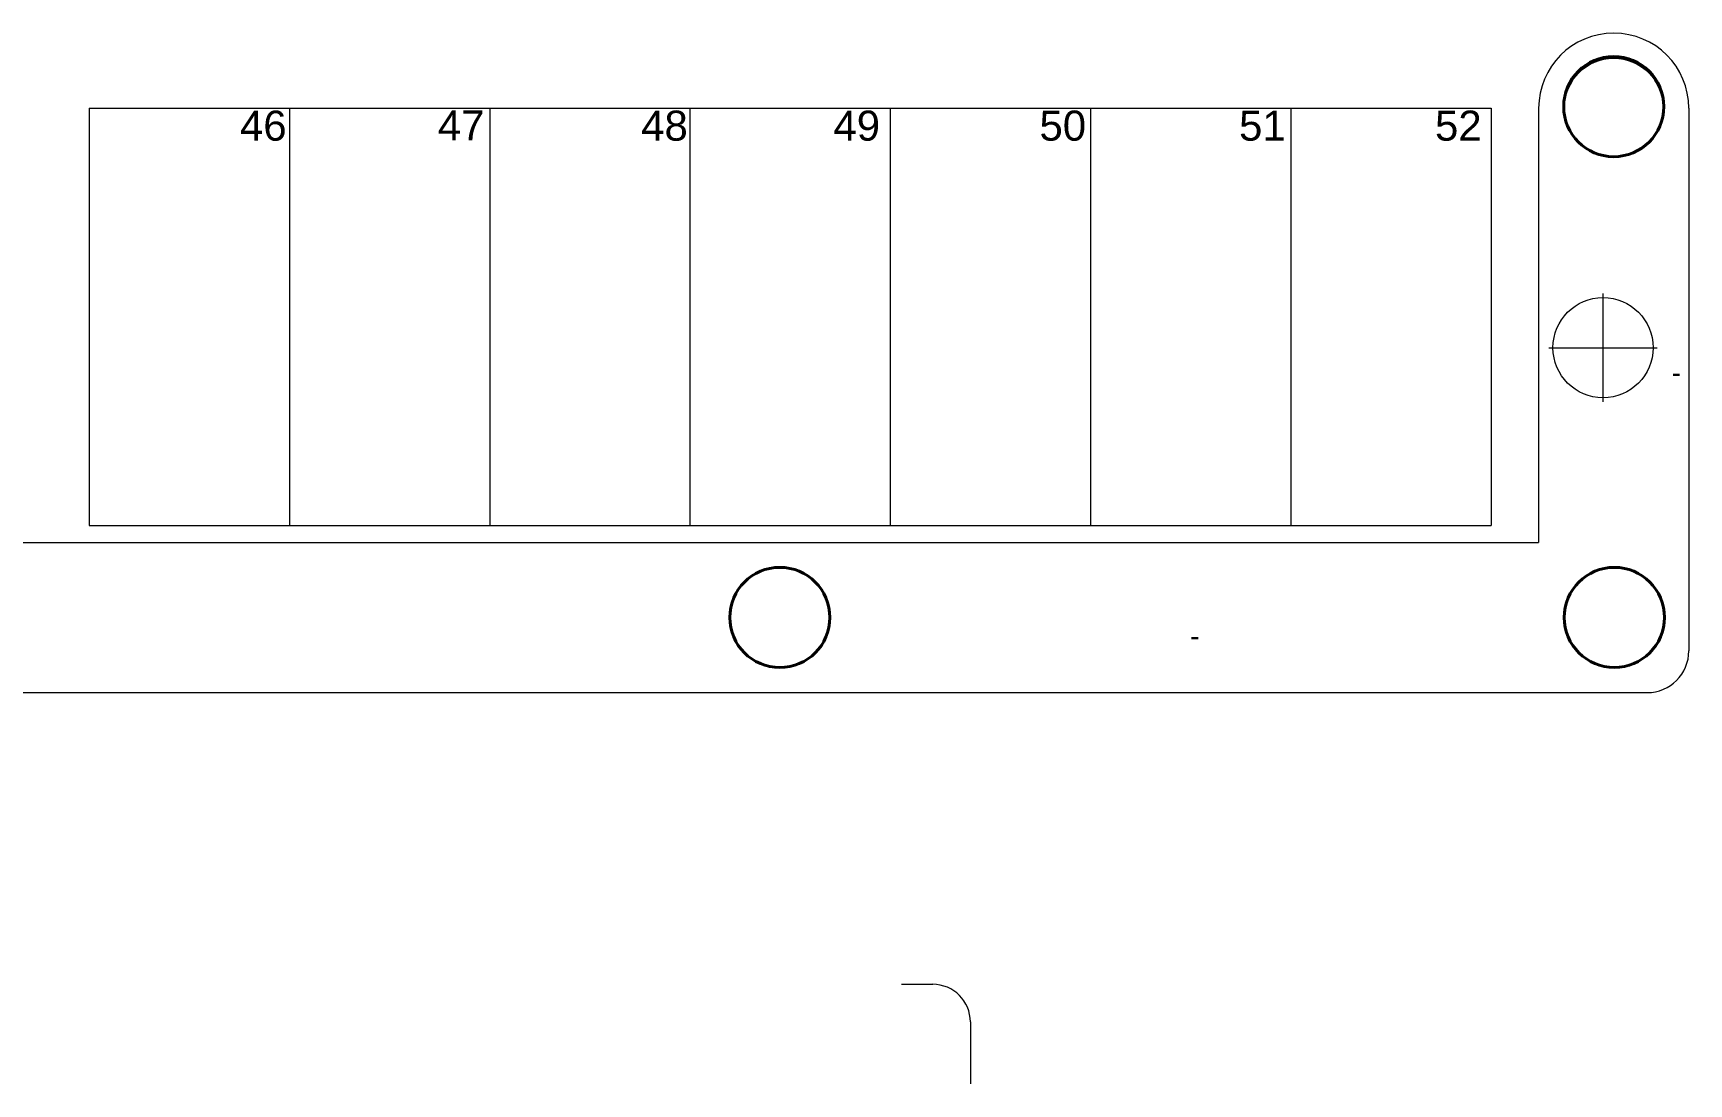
# Model space of a CAD drawing. Header units: inches. Extents: x 13 to 261, y -112 to -47.
# Drawn here: x 230.44 to 250.28, y -90.41 to -77.83 of the extents above; entities that cross this region are included whole.
import ezdxf

# ---------------------------------------------------------------- set-up
doc = ezdxf.new("R2010")
doc.units = ezdxf.units.IN
doc.header["$MEASUREMENT"] = 0
for name, color, linetype, lineweight in [('BANQUETA', 2, 'Continuous', 18), ('CAJONES', 3, 'Continuous', 20), ('COLUMNAS', 20, 'Continuous', 40), ('MUEBLES', 44, 'Continuous', 20), ('PIE', 7, 'Continuous', 35), ('SIMBOLOGIA', 10, 'Continuous', 18), ('TERRENO', 8, 'Continuous', 25), ('TEXTOS', 124, 'Continuous', 30)]:
    doc.layers.add(name, color=color, linetype=linetype, lineweight=lineweight)
doc.styles.add('PIE DE PLANO', font='swissl.ttf')
doc.styles.add('TEXTOS', font='ARIALUNI.TTF', dxfattribs={"height": 0.36})

msp = doc.modelspace()

# ---------------------------------------------------------------- linework, layer by layer
at = {"layer": 'BANQUETA'}
for p, q in [((248.483, -78.727), (248.483, -83.927)), ((250.283, -78.727), (250.283, -85.227)), ((230.29, -83.927), (248.483, -83.927)), ((168.565, -85.727), (249.783, -85.727))]:
    msp.add_line(p, q, dxfattribs=at)
for centre, radius, start, end in [((249.383, -78.727), 0.9, 0, 180), ((249.783, -85.227), 0.5, 270, 0)]:
    msp.add_arc(centre, radius, start, end, dxfattribs=at)
at = {"layer": 'CAJONES'}
for p, q in [((231.113, -78.727), (247.913, -78.727)), ((231.113, -78.727), (231.113, -83.727)), ((233.513, -78.727), (233.513, -83.727)), ((235.913, -78.727), (235.913, -83.727)), ((238.313, -78.727), (238.313, -83.727)), ((240.713, -78.727), (240.713, -83.727)), ((243.113, -78.727), (243.113, -83.727)), ((245.513, -78.727), (245.513, -83.727)), ((247.913, -78.727), (247.913, -83.727)), ((231.113, -83.727), (247.913, -83.727))]:
    msp.add_line(p, q, dxfattribs=at)
at = {"layer": 'COLUMNAS'}
for centre in [(249.383, -78.707), (239.39, -84.827), (249.39, -84.827)]:
    msp.add_circle(centre, 0.6, dxfattribs=at)
at = {"layer": 'MUEBLES'}
for p, q in [((249.255, -82.245), (249.255, -80.945)), ((248.605, -81.595), (249.905, -81.595))]:
    msp.add_line(p, q, dxfattribs=at)
msp.add_circle((249.255, -81.595), 0.6, dxfattribs=at)
at = {"layer": 'SIMBOLOGIA'}
for p, q in [((240.849, -89.221), (241.222, -89.221)), ((241.674, -89.673), (241.674, -89.814)), ((241.674, -89.814), (241.674, -90.415))]:
    msp.add_line(p, q, dxfattribs=at)
msp.add_arc((241.222, -89.674), 0.452, 0.1056, 90, dxfattribs=at)
at = {"layer": 'TERRENO'}
msp.add_arc((249.383, -78.727), 0.6, 0, 180, dxfattribs=at)

# ---------------------------------------------------------------- texts
at = {"layer": 'PIE', "style": 'PIE DE PLANO'}
for p in [(250.076, -82.014), (244.307, -85.169)]:
    msp.add_text('-', height=0.245, rotation=360, dxfattribs=at).set_placement(p)
at = {"layer": 'TEXTOS', "style": 'TEXTOS'}
for s, p in [('46', (232.92, -79.115)), ('47', (235.291, -79.113)), ('48', (237.728, -79.115)), ('49', (240.032, -79.115)), ('50', (242.501, -79.115)), ('51', (244.893, -79.115)), ('52', (247.241, -79.115))]:
    msp.add_text(s, height=0.36, dxfattribs=at).set_placement(p)

doc.saveas('drawing.dxf')
